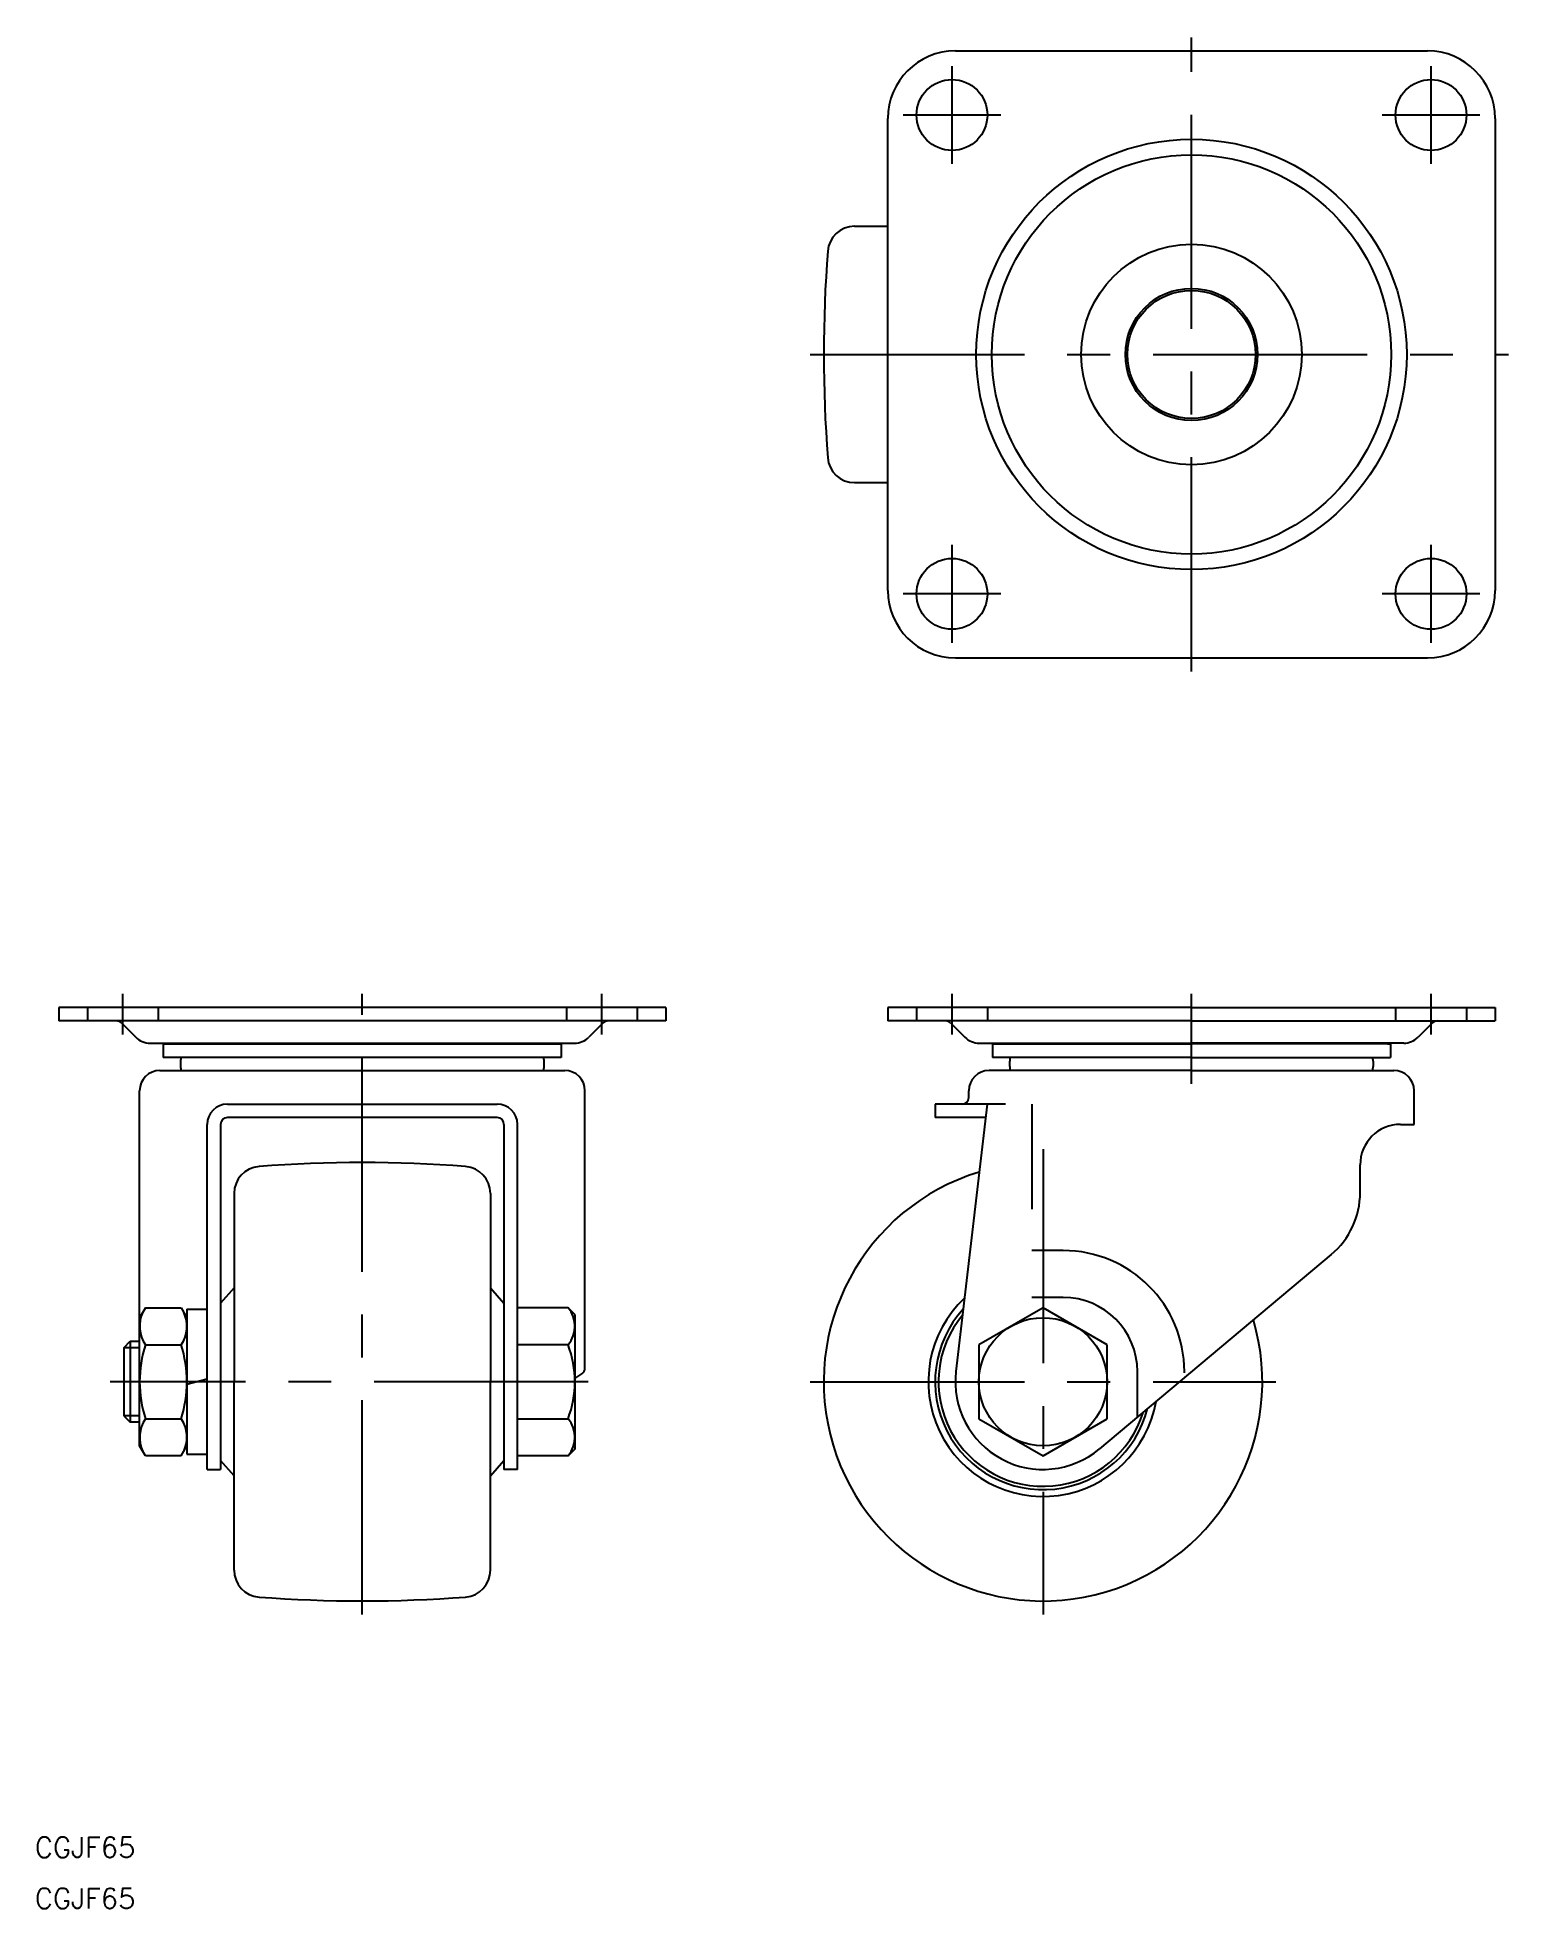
# Model space of a CAD drawing. Extents: x -149 to 69, y -78 to 199.
import ezdxf

# ---------------------------------------------------------------- set-up
doc = ezdxf.new("R2010")
doc.units = 0
doc.linetypes.add('CENTER', pattern=[50.8, 31.75, -6.35, 6.35, -6.35])
doc.linetypes.add('DASHED', pattern=[19.05, 12.7, -6.35])
doc.layers.get('0').update_dxf_attribs({"linetype": 'CONTINUOUS'})
doc.layers.add('CENTER', color=1, linetype='CENTER')
doc.styles.get("Standard").update_dxf_attribs({"font": 'txt.shx', "height": 3, "bigfont": 'bigfont.shx'})

msp = doc.modelspace()

# ---------------------------------------------------------------- linework, layer by layer
at = {"color": 7, "linetype": 'CONTINUOUS'}
for p, q in [((-13, 197.32), (57, 197.32)), ((-23, 117.32), (-23, 187.32)), ((67, 187.32), (67, 117.32)), ((-27.93, 171.32), (-23, 171.32)), ((-27.93, 133.32), (-23, 133.32)), ((-13, 107.32), (57, 107.32)), ((-55.9, 55.5), (-145.9, 55.5)), ((-145.9, 55.5), (-145.9, 53.5)), ((-55.9, 55.5), (-55.9, 53.5)), ((22, 55.5), (-23, 55.5)), ((-23, 55.5), (-23, 53.5)), ((22, 55.5), (67, 55.5)), ((67, 55.5), (67, 53.5)), ((-55.9, 53.5), (-145.9, 53.5)), ((-136.61, 53.21), (-134.48, 51.08)), ((-65.19, 53.21), (-67.32, 51.08)), ((22, 53.5), (-23, 53.5)), ((-13.71, 53.21), (-11.58, 51.08)), ((22, 53.5), (67, 53.5)), ((57.71, 53.21), (55.58, 51.08)), ((-132.36, 50.2), (-69.44, 50.2)), ((-132.36, 50.2), (-130.94, 50.2)), ((-130.4, 50.1), (-71.58, 50.1)), ((-130.21, 50.1), (-130.4, 50.1)), ((-130.4, 50.1), (-130.4, 48.1)), ((-71.58, 50.1), (-71.4, 50.1)), ((-71.4, 50.1), (-71.4, 48.1)), ((-9.46, 50.2), (22, 50.2)), ((-9.46, 50.2), (-8.04, 50.2)), ((-7.5, 50.1), (22, 50.1)), ((-7.31, 50.1), (-7.5, 50.1)), ((-7.5, 50.1), (-7.5, 48.1)), ((53.46, 50.2), (22, 50.2)), ((51.5, 50.1), (22, 50.1)), ((51.31, 50.1), (51.5, 50.1)), ((51.5, 50.1), (51.5, 48.1)), ((53.46, 50.2), (52.04, 50.2)), ((-71.4, 48.1), (-130.4, 48.1)), ((22, 48.1), (-7.5, 48.1)), ((22, 48.1), (51.5, 48.1)), ((-130.9, 46.16), (-70.9, 46.16)), ((22, 46.16), (-8, 46.16)), ((22, 46.16), (52, 46.16)), ((-133.9, 6), (-133.9, 43.16)), ((-67.9, 2.02), (-67.9, 43.16)), ((-11, 42.16), (-11, 43.16)), ((55, 38.16), (55, 43.16)), ((-120.9, 41.16), (-80.9, 41.16)), ((-80.9, 39.16), (-120.9, 39.16)), ((-5.57, 41.16), (-16, 41.16)), ((-16, 41.16), (-16, 39.16)), ((-8.53, 39.16), (-16, 39.16)), ((-8.3, 41.16), (-12.91, 1.5)), ((-1.66, 41.16), (-1.66, 25.6)), ((-123.9, -13), (-123.9, 38.16)), ((-121.9, 38.16), (-121.9, -13)), ((-79.9, 38.16), (-79.9, -13)), ((-77.9, -13), (-77.9, 38.16)), ((53, 38.16), (55, 38.16)), ((47, 28.06), (47, 32.16)), ((-119.9, 27.93), (-119.9, 0)), ((-81.9, 27.93), (-81.9, 0)), ((3, 19.45), (-1.66, 19.45)), ((42.71, 18.87), (8.36, -9.96)), ((-119.9, 13.92), (-121.9, 11.67)), ((-81.9, 13.92), (-79.9, 11.67)), ((3, 12.5), (-1.66, 12.5)), ((-133.05, 10.97), (-133.9, 9.5)), ((-133.9, -9.5), (-133.9, 9.5)), ((-133.05, 10.97), (-127.75, 10.97)), ((-127.75, 10.97), (-126.9, 9.5)), ((-126.9, 10.75), (-126.9, -10.75)), ((-126.9, 10.75), (-123.9, 10.75)), ((-70.4, 10.97), (-77.9, 10.97)), ((-69.4, 9.97), (-70.4, 10.97)), ((-69.4, 9.97), (-69.4, -9.97)), ((0, 10.97), (-9.5, 5.48)), ((9.5, 5.48), (0, 10.97)), ((-136.27, 5.05), (-135.32, 6)), ((-135.32, 6), (-135.32, -6)), ((-135.32, 6), (-133.9, 6)), ((-134.9, 6), (-133.9, 6)), ((-136.27, 5.05), (-136.27, -5.05)), ((-133.05, 5.48), (-127.75, 5.48)), ((-70.4, 5.48), (-77.9, 5.48)), ((-9.5, 5.48), (-9.5, -5.48)), ((9.5, -5.48), (9.5, 5.48)), ((-123.9, 0.4), (-126.9, -0.4)), ((-69.41, 0.48), (-68.34, 1.19)), ((14, -5.22), (14, 1.5)), ((20.95, 1.32), (20.95, 1.5)), ((-119.9, -27.93), (-119.9, 0)), ((-81.9, -27.93), (-81.9, 0)), ((-136.27, -5.05), (-135.32, -6)), ((-133.05, -5.48), (-127.75, -5.48)), ((-77.9, -5.48), (-70.4, -5.48)), ((-9.5, -5.48), (0, -10.97)), ((0, -10.97), (9.5, -5.48)), ((-133.9, -6), (-135.32, -6)), ((-133.05, -10.97), (-133.9, -9.5)), ((-127.75, -10.97), (-133.05, -10.97)), ((-127.75, -10.97), (-126.9, -9.5)), ((-126.9, -10.75), (-123.9, -10.75)), ((-70.4, -10.97), (-77.9, -10.97)), ((-69.4, -9.97), (-70.4, -10.97)), ((-123.9, -13), (-121.9, -13)), ((-119.9, -13.93), (-121.9, -11.68)), ((-81.9, -13.93), (-79.9, -11.68)), ((-77.9, -13), (-79.9, -13))]:
    msp.add_line(p, q, dxfattribs=at)
at = {"color": 3, "linetype": 'DASHED'}
for p, q in [((-141.65, 55.5), (-141.65, 53.5)), ((-131.15, 55.5), (-131.15, 53.5)), ((-70.65, 55.5), (-70.65, 53.5)), ((-60.15, 55.5), (-60.15, 53.5)), ((-18.75, 55.5), (-18.75, 53.5)), ((-8.25, 55.5), (-8.25, 53.5)), ((52.25, 55.5), (52.25, 53.5)), ((62.75, 55.5), (62.75, 53.5))]:
    msp.add_line(p, q, dxfattribs=at)
at = {"color": 3, "linetype": 'CONTINUOUS'}
for p, q in [((-133.9, 5.05), (-136.27, 5.05)), ((-133.9, -5.05), (-136.27, -5.05))]:
    msp.add_line(p, q, dxfattribs=at)
at = {"color": 7, "linetype": 'CONTINUOUS'}
for centre, radius in [((-13.5, 187.82), 5.25), ((57.5, 187.82), 5.25), ((22, 152.32), 31.9), ((22, 152.32), 29.6), ((22, 152.32), 16.35), ((22, 152.32), 9.8), ((22, 152.32), 9.5), ((-13.5, 116.82), 5.25), ((57.5, 116.82), 5.25), ((0, 0), 9.5)]:
    msp.add_circle(centre, radius, dxfattribs=at)
for centre, radius, start, end in [((-13, 187.32), 10, 90, 180), ((57, 187.32), 10, 0, 90), ((-27.93, 167.32), 4, 90, 175.6108), ((167.5, 152.32), 200, 175.6108, 184.3892), ((-27.93, 137.32), 4, 184.3892, 270), ((-13, 117.32), 10, 180, 270), ((57, 117.32), 10, 270, 0), ((-137.31, 52.5), 1, 45, 90), ((-64.48, 52.5), 1, 90, 135), ((-14.41, 52.5), 1, 45, 90), ((58.41, 52.5), 1, 90, 135), ((-132.36, 53.2), 3, 225, 270), ((-130.21, 51.1), 1, 270, 295.8419), ((-71.58, 51.1), 1, 244.1581, 270), ((-69.44, 53.2), 3, 270, 315), ((-9.46, 53.2), 3, 225, 270), ((-7.31, 51.1), 1, 270, 295.8419), ((51.31, 51.1), 1, 244.1581, 270), ((53.46, 53.2), 3, 270, 315), ((-123.9, 47.13), 3.97, 165.8717, 194.1283), ((-77.9, 47.13), 3.97, 345.8717, 14.1283), ((-1, 47.13), 3.97, 165.8717, 194.1283), ((45, 47.13), 3.97, 345.8717, 14.1283), ((-130.9, 43.16), 3, 90, 180), ((-70.9, 43.16), 3, 0, 90), ((-8, 43.16), 3, 90, 180), ((52, 43.16), 3, 0, 90), ((-12, 42.16), 1, 270, 0), ((-120.9, 38.16), 3, 90, 180), ((-120.9, 38.16), 1, 90, 180), ((-80.9, 38.16), 3, 0, 90), ((-80.9, 38.16), 1, 0, 90), ((53, 32.16), 6, 90, 180), ((-115.9, 27.93), 4, 94.3892, 180), ((-100.9, -167.5), 200, 85.6108, 94.3892), ((-85.9, 27.93), 4, 0, 85.6108), ((0, 0), 32.5, 106.9439, 16.4218), ((35, 28.06), 12, 310, 0), ((3, 1.5), 17.95, 0, 90), ((0, 0), 17, 133.2465, 350.1192), ((3, 1.5), 11, 0, 90), ((-129.04, 8.23), 4.86, 154.3842, 214.3842), ((-131.76, 8.23), 4.86, 325.6158, 25.6158), ((-73.66, 8.23), 4.26, 319.932, 40.068), ((0, 0), 16, 137.7066, 345.6591), ((0, 0), 15.5, 140.3698, 342.9959), ((-115.75, 0), 18.15, 162.412, 197.588), ((-145.05, 0), 18.15, 342.412, 17.588), ((-84.94, 0), 15.54, 339.3345, 20.6655), ((-68.9, 2.02), 1, 303.8727, 0), ((0, 0), 13, 173.3657, 310), ((-129.04, -8.23), 4.86, 145.6158, 205.6158), ((-131.76, -8.23), 4.86, 334.3842, 34.3842), ((-73.66, -8.23), 4.26, 319.932, 40.068), ((-115.9, -27.93), 4, 180, 265.6108), ((-85.9, -27.93), 4, 274.3892, 360), ((-100.9, 167.5), 200, 265.6108, 274.3892)]:
    msp.add_arc(centre, radius, start, end, dxfattribs=at)
at = {"layer": 'CENTER', "color": 1, "linetype": 'CENTER'}
for p, q in [((22, 105.32), (22, 199.32)), ((-13.5, 195.07), (-13.5, 180.57)), ((57.5, 195.07), (57.5, 180.57)), ((-6.25, 187.82), (-20.75, 187.82)), ((64.75, 187.82), (50.25, 187.82)), ((-34.5, 152.32), (69, 152.32)), ((-13.5, 124.07), (-13.5, 109.57)), ((57.5, 124.07), (57.5, 109.57)), ((-6.25, 116.82), (-20.75, 116.82)), ((64.75, 116.82), (50.25, 116.82)), ((-136.4, 51.5), (-136.4, 57.5)), ((-100.9, -34.5), (-100.9, 57.5)), ((-65.4, 51.5), (-65.4, 57.5)), ((-13.5, 57.5), (-13.5, 51.5)), ((22, 44.16), (22, 57.5)), ((57.5, 57.5), (57.5, 51.5)), ((0, 34.5), (0, -34.5)), ((-34.5, 0), (34.5, 0)), ((-67.4, 0), (-138.27, 0))]:
    msp.add_line(p, q, dxfattribs=at)

# ---------------------------------------------------------------- texts
at = {"color": 7, "linetype": 'CONTINUOUS'}
for p in [(-149.44, -70.54), (-149.44, -78.11)]:
    msp.add_text('CGJF65', height=3, dxfattribs=at).set_placement(p)

doc.saveas('drawing.dxf')
